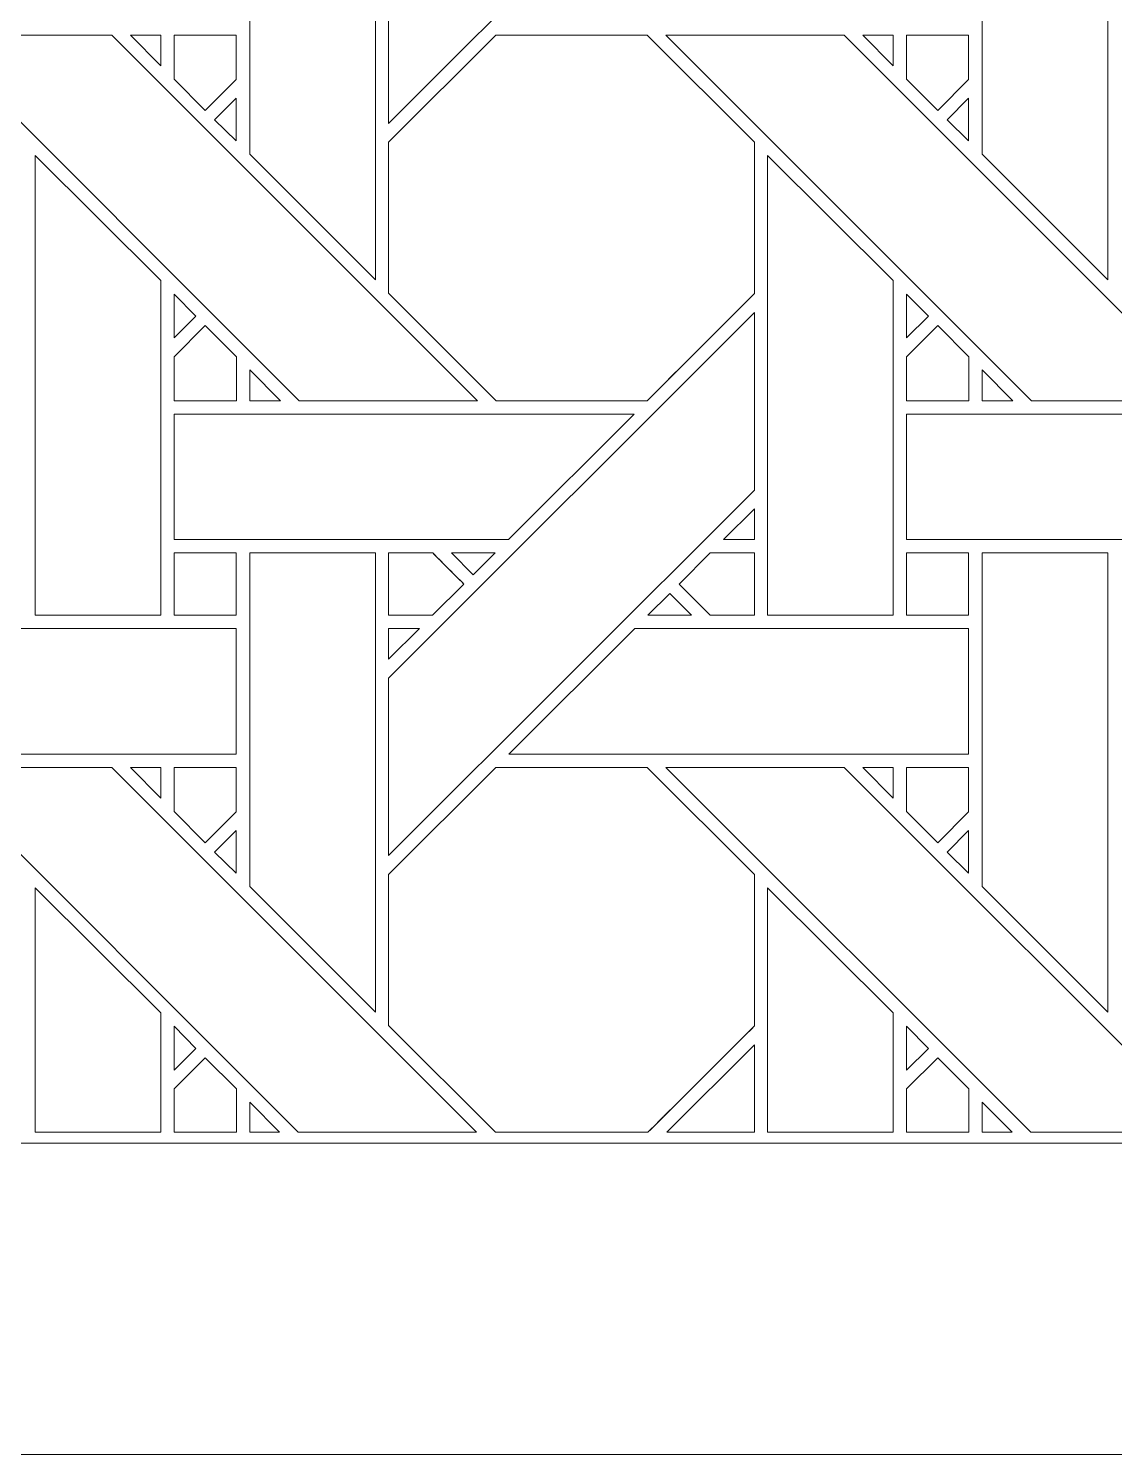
# Model space of a CAD drawing. Header units: inches. Extents: x 5.4 to 19.4, y 5.6 to 12.6.
# Drawn here: x 10.731 to 12.137, y 5.595 to 7.442 of the extents above; entities that cross this region are included whole.
import ezdxf

# ---------------------------------------------------------------- set-up
doc = ezdxf.new("R2010")
doc.units = ezdxf.units.IN
doc.header["$MEASUREMENT"] = 0
doc.layers.add('Design', color=7, linetype='Continuous', lineweight=0)

msp = doc.modelspace()

# ---------------------------------------------------------------- linework, layer by layer
at = {"layer": 'Design'}
for points, knots in [([(5.3829, 12.5948), (5.3829, 12.5948), (5.3829, 5.5948), (5.3829, 5.5948), (5.3829, 5.5948), (19.3829, 5.5948), (19.3829, 5.5948), (19.3829, 5.5948), (19.3829, 12.5948), (19.3829, 12.5948), (19.3829, 12.5948), (5.3829, 12.5948), (5.3829, 12.5948)], [0, 0, 0, 0, 1, 1, 1, 2, 2, 2, 3, 3, 3, 4, 4, 4, 4]), ([(5.8069, 12.1914), (5.8069, 12.1914), (5.8069, 5.9981), (5.8069, 5.9981), (5.8069, 5.9981), (18.9588, 5.9981), (18.9588, 5.9981), (18.9588, 5.9981), (18.9588, 12.1914), (18.9588, 12.1914), (18.9588, 12.1914), (5.8069, 12.1914), (5.8069, 12.1914)], [0, 0, 0, 0, 1, 1, 1, 2, 2, 2, 3, 3, 3, 4, 4, 4, 4]), ([(11.1973, 7.5494), (11.1973, 7.5494), (11.671, 8.023), (11.671, 8.023), (11.671, 8.023), (11.671, 7.7929), (11.671, 7.7929), (11.671, 7.7929), (11.1973, 7.3193), (11.1973, 7.3193), (11.1973, 7.3193), (11.1973, 7.5494), (11.1973, 7.5494)], [0, 0, 0, 0, 1, 1, 1, 2, 2, 2, 3, 3, 3, 4, 4, 4, 4]), ([(11.1802, 7.7115), (11.1802, 7.7115), (11.1802, 7.1164), (11.1802, 7.1164), (11.1802, 7.1164), (11.0173, 7.2793), (11.0173, 7.2793), (11.0173, 7.2793), (11.0173, 7.7115), (11.0173, 7.7115), (11.0173, 7.7115), (11.1802, 7.7115), (11.1802, 7.7115)], [0, 0, 0, 0, 1, 1, 1, 2, 2, 2, 3, 3, 3, 4, 4, 4, 4]), ([(12.1289, 7.7115), (12.1289, 7.7115), (12.1289, 7.1164), (12.1289, 7.1164), (12.1289, 7.1164), (11.966, 7.2793), (11.966, 7.2793), (11.966, 7.2793), (11.966, 7.7115), (11.966, 7.7115), (11.966, 7.7115), (12.1289, 7.7115), (12.1289, 7.7115)], [0, 0, 0, 0, 1, 1, 1, 2, 2, 2, 3, 3, 3, 4, 4, 4, 4]), ([(10.6077, 7.4336), (10.6077, 7.4336), (10.8387, 7.4336), (10.8387, 7.4336), (10.8387, 7.4336), (11.3123, 6.96), (11.3123, 6.96), (11.3123, 6.96), (11.0813, 6.96), (11.0813, 6.96), (11.0813, 6.96), (10.6077, 7.4336), (10.6077, 7.4336)], [0, 0, 0, 0, 1, 1, 1, 2, 2, 2, 3, 3, 3, 4, 4, 4, 4]), ([(10.9022, 7.4336), (10.9022, 7.4336), (10.9022, 7.3938), (10.9022, 7.3938), (10.9022, 7.3938), (10.8628, 7.4336), (10.8628, 7.4336), (10.8628, 7.4336), (10.9022, 7.4336), (10.9022, 7.4336)], [0, 0, 0, 0, 1, 1, 1, 2, 2, 2, 3, 3, 3, 3]), ([(10.9997, 7.4336), (10.9997, 7.4336), (10.9997, 7.376), (10.9997, 7.376), (10.9997, 7.376), (10.9597, 7.3361), (10.9597, 7.3361), (10.9597, 7.3361), (10.9194, 7.3764), (10.9194, 7.3764), (10.9194, 7.3764), (10.9194, 7.4336), (10.9194, 7.4336), (10.9194, 7.4336), (10.9997, 7.4336), (10.9997, 7.4336)], [0, 0, 0, 0, 1, 1, 1, 2, 2, 2, 3, 3, 3, 4, 4, 4, 5, 5, 5, 5]), ([(10.9597, 7.3361), (10.9597, 7.3361), (10.9194, 7.3764), (10.9194, 7.3764), (10.9194, 7.3764), (10.9194, 7.4336), (10.9194, 7.4336), (10.9194, 7.4336), (10.9997, 7.4336), (10.9997, 7.4336), (10.9997, 7.4336), (10.9997, 7.376), (10.9997, 7.376), (10.9997, 7.376), (10.9597, 7.3361), (10.9597, 7.3361)], [0, 0, 0, 0, 1, 1, 1, 2, 2, 2, 3, 3, 3, 4, 4, 4, 5, 5, 5, 5]), ([(11.336, 7.4336), (11.336, 7.4336), (11.5322, 7.4336), (11.5322, 7.4336), (11.5322, 7.4336), (11.671, 7.2949), (11.671, 7.2949), (11.671, 7.2949), (11.671, 7.0987), (11.671, 7.0987), (11.6532, 7.0807), (11.5412, 6.969), (11.5322, 6.96), (11.5322, 6.96), (11.3365, 6.96), (11.3365, 6.96), (11.3365, 6.96), (11.1973, 7.0992), (11.1973, 7.0992), (11.1973, 7.0992), (11.1973, 7.2949), (11.1973, 7.2949), (11.1973, 7.2949), (11.336, 7.4336), (11.336, 7.4336)], [0, 0, 0, 0, 1, 1, 1, 2, 2, 2, 3, 3, 3, 4, 4, 4, 5, 5, 5, 6, 6, 6, 7, 7, 7, 8, 8, 8, 8]), ([(11.1973, 7.0992), (11.1973, 7.0992), (11.1973, 7.2949), (11.1973, 7.2949), (11.1973, 7.2949), (11.336, 7.4336), (11.336, 7.4336), (11.336, 7.4336), (11.5322, 7.4336), (11.5322, 7.4336), (11.5322, 7.4336), (11.671, 7.2949), (11.671, 7.2949), (11.671, 7.2949), (11.671, 7.0987), (11.671, 7.0987), (11.653, 7.0806), (11.5411, 6.9689), (11.5322, 6.96), (11.5322, 6.96), (11.3365, 6.96), (11.3365, 6.96), (11.3365, 6.96), (11.1973, 7.0992), (11.1973, 7.0992)], [0, 0, 0, 0, 1, 1, 1, 2, 2, 2, 3, 3, 3, 4, 4, 4, 5, 5, 5, 6, 6, 6, 7, 7, 7, 8, 8, 8, 8]), ([(11.5565, 7.4336), (11.5565, 7.4336), (11.7874, 7.4336), (11.7874, 7.4336), (11.7874, 7.4336), (12.2611, 6.96), (12.2611, 6.96), (12.2611, 6.96), (12.03, 6.96), (12.03, 6.96), (12.03, 6.96), (11.5565, 7.4336), (11.5565, 7.4336)], [0, 0, 0, 0, 1, 1, 1, 2, 2, 2, 3, 3, 3, 4, 4, 4, 4]), ([(11.851, 7.4336), (11.851, 7.4336), (11.851, 7.3938), (11.851, 7.3938), (11.851, 7.3938), (11.8115, 7.4336), (11.8115, 7.4336), (11.8115, 7.4336), (11.851, 7.4336), (11.851, 7.4336)], [0, 0, 0, 0, 1, 1, 1, 2, 2, 2, 3, 3, 3, 3]), ([(11.9484, 7.4336), (11.9484, 7.4336), (11.9484, 7.376), (11.9484, 7.376), (11.9484, 7.376), (11.9085, 7.3361), (11.9085, 7.3361), (11.9085, 7.3361), (11.8682, 7.3764), (11.8682, 7.3764), (11.8682, 7.3764), (11.8682, 7.4336), (11.8682, 7.4336), (11.8682, 7.4336), (11.9484, 7.4336), (11.9484, 7.4336)], [0, 0, 0, 0, 1, 1, 1, 2, 2, 2, 3, 3, 3, 4, 4, 4, 5, 5, 5, 5]), ([(11.9085, 7.3361), (11.9085, 7.3361), (11.8682, 7.3764), (11.8682, 7.3764), (11.8682, 7.3764), (11.8682, 7.4336), (11.8682, 7.4336), (11.8682, 7.4336), (11.9484, 7.4336), (11.9484, 7.4336), (11.9484, 7.4336), (11.9484, 7.376), (11.9484, 7.376), (11.9484, 7.376), (11.9085, 7.3361), (11.9085, 7.3361)], [0, 0, 0, 0, 1, 1, 1, 2, 2, 2, 3, 3, 3, 4, 4, 4, 5, 5, 5, 5]), ([(10.9997, 7.3518), (10.9997, 7.3518), (10.9997, 7.2966), (10.9997, 7.2966), (10.9997, 7.2966), (10.9719, 7.324), (10.9719, 7.324), (10.9719, 7.324), (10.9997, 7.3518), (10.9997, 7.3518)], [0, 0, 0, 0, 1, 1, 1, 2, 2, 2, 3, 3, 3, 3]), ([(11.9484, 7.3518), (11.9484, 7.3518), (11.9484, 7.2966), (11.9484, 7.2966), (11.9484, 7.2966), (11.9207, 7.324), (11.9207, 7.324), (11.9207, 7.324), (11.9484, 7.3518), (11.9484, 7.3518)], [0, 0, 0, 0, 1, 1, 1, 2, 2, 2, 3, 3, 3, 3]), ([(10.9022, 7.1157), (10.9022, 7.1157), (10.9022, 6.682), (10.9022, 6.682), (10.9022, 6.682), (10.7394, 6.682), (10.7394, 6.682), (10.7394, 6.682), (10.7394, 7.2778), (10.7394, 7.2778), (10.7394, 7.2778), (10.9022, 7.1157), (10.9022, 7.1157)], [0, 0, 0, 0, 1, 1, 1, 2, 2, 2, 3, 3, 3, 4, 4, 4, 4]), ([(11.8509, 7.1157), (11.8509, 7.1157), (11.8509, 6.682), (11.8509, 6.682), (11.8509, 6.682), (11.6881, 6.682), (11.6881, 6.682), (11.6881, 6.682), (11.6881, 7.2778), (11.6881, 7.2778), (11.6881, 7.2778), (11.8509, 7.1157), (11.8509, 7.1157)], [0, 0, 0, 0, 1, 1, 1, 2, 2, 2, 3, 3, 3, 4, 4, 4, 4]), ([(10.9195, 7.0414), (10.9195, 7.0414), (10.9195, 7.0982), (10.9195, 7.0982), (10.9195, 7.0982), (10.9476, 7.0696), (10.9476, 7.0696), (10.9476, 7.0696), (10.9195, 7.0414), (10.9195, 7.0414)], [0, 0, 0, 0, 1, 1, 1, 2, 2, 2, 3, 3, 3, 3]), ([(11.8682, 7.0414), (11.8682, 7.0414), (11.8682, 7.0982), (11.8682, 7.0982), (11.8682, 7.0982), (11.8964, 7.0696), (11.8964, 7.0696), (11.8964, 7.0696), (11.8682, 7.0414), (11.8682, 7.0414)], [0, 0, 0, 0, 1, 1, 1, 2, 2, 2, 3, 3, 3, 3]), ([(10.9194, 6.9597), (10.9194, 6.9597), (10.9194, 7.017), (10.9194, 7.017), (10.9194, 7.017), (10.9598, 7.0574), (10.9598, 7.0574), (10.9598, 7.0574), (11.0001, 7.017), (11.0001, 7.017), (11.0001, 7.017), (11.0001, 6.9597), (11.0001, 6.9597), (11.0001, 6.9597), (10.9194, 6.9597), (10.9194, 6.9597)], [0, 0, 0, 0, 1, 1, 1, 2, 2, 2, 3, 3, 3, 4, 4, 4, 5, 5, 5, 5]), ([(10.9194, 6.9597), (10.9194, 6.9597), (10.9194, 7.017), (10.9194, 7.017), (10.9194, 7.017), (10.9598, 7.0574), (10.9598, 7.0574), (10.9598, 7.0574), (11.0001, 7.017), (11.0001, 7.017), (11.0001, 7.017), (11.0001, 6.9597), (11.0001, 6.9597), (11.0001, 6.9597), (10.9194, 6.9597), (10.9194, 6.9597)], [0, 0, 0, 0, 1, 1, 1, 2, 2, 2, 3, 3, 3, 4, 4, 4, 5, 5, 5, 5]), ([(11.1973, 6.6007), (11.1973, 6.6007), (11.671, 7.0743), (11.671, 7.0743), (11.671, 7.0743), (11.671, 6.8442), (11.671, 6.8442), (11.671, 6.8442), (11.1973, 6.3706), (11.1973, 6.3706), (11.1973, 6.3706), (11.1973, 6.6007), (11.1973, 6.6007)], [0, 0, 0, 0, 1, 1, 1, 2, 2, 2, 3, 3, 3, 4, 4, 4, 4]), ([(11.8682, 6.9597), (11.8682, 6.9597), (11.8682, 7.017), (11.8682, 7.017), (11.8682, 7.017), (11.9085, 7.0574), (11.9085, 7.0574), (11.9085, 7.0574), (11.9488, 7.017), (11.9488, 7.017), (11.9488, 7.017), (11.9488, 6.9597), (11.9488, 6.9597), (11.9488, 6.9597), (11.8682, 6.9597), (11.8682, 6.9597)], [0, 0, 0, 0, 1, 1, 1, 2, 2, 2, 3, 3, 3, 4, 4, 4, 5, 5, 5, 5]), ([(11.8682, 6.9597), (11.8682, 6.9597), (11.8682, 7.017), (11.8682, 7.017), (11.8682, 7.017), (11.9085, 7.0574), (11.9085, 7.0574), (11.9085, 7.0574), (11.9488, 7.017), (11.9488, 7.017), (11.9488, 7.017), (11.9488, 6.9597), (11.9488, 6.9597), (11.9488, 6.9597), (11.8682, 6.9597), (11.8682, 6.9597)], [0, 0, 0, 0, 1, 1, 1, 2, 2, 2, 3, 3, 3, 4, 4, 4, 5, 5, 5, 5]), ([(11.0571, 6.96), (11.0571, 6.96), (11.0174, 6.96), (11.0174, 6.96), (11.0174, 6.96), (11.0174, 6.9998), (11.0174, 6.9998), (11.0174, 6.9998), (11.0571, 6.96), (11.0571, 6.96)], [0, 0, 0, 0, 1, 1, 1, 2, 2, 2, 3, 3, 3, 3]), ([(12.0058, 6.96), (12.0058, 6.96), (11.9661, 6.96), (11.9661, 6.96), (11.9661, 6.96), (11.9661, 6.9998), (11.9661, 6.9998), (11.9661, 6.9998), (12.0058, 6.96), (12.0058, 6.96)], [0, 0, 0, 0, 1, 1, 1, 2, 2, 2, 3, 3, 3, 3]), ([(10.9195, 6.78), (10.9195, 6.78), (10.9195, 6.9427), (10.9195, 6.9427), (10.9195, 6.9427), (11.5152, 6.9427), (11.5152, 6.9427), (11.5152, 6.9427), (11.3524, 6.78), (11.3524, 6.78), (11.3524, 6.78), (10.9195, 6.78), (10.9195, 6.78)], [0, 0, 0, 0, 1, 1, 1, 2, 2, 2, 3, 3, 3, 4, 4, 4, 4]), ([(11.8682, 6.78), (11.8682, 6.78), (11.8682, 6.9427), (11.8682, 6.9427), (11.8682, 6.9427), (12.4639, 6.9427), (12.4639, 6.9427), (12.4639, 6.9427), (12.3012, 6.78), (12.3012, 6.78), (12.3012, 6.78), (11.8682, 6.78), (11.8682, 6.78)], [0, 0, 0, 0, 1, 1, 1, 2, 2, 2, 3, 3, 3, 4, 4, 4, 4]), ([(11.6312, 6.7801), (11.6312, 6.7801), (11.671, 6.8198), (11.671, 6.8198), (11.671, 6.8198), (11.671, 6.7801), (11.671, 6.7801), (11.671, 6.7801), (11.6312, 6.7801), (11.6312, 6.7801)], [0, 0, 0, 0, 1, 1, 1, 2, 2, 2, 3, 3, 3, 3]), ([(10.9997, 6.7627), (10.9997, 6.7627), (10.9997, 6.682), (10.9997, 6.682), (10.9997, 6.682), (10.9194, 6.682), (10.9194, 6.682), (10.9194, 6.682), (10.9194, 6.7627), (10.9194, 6.7627), (10.9194, 6.7627), (10.9997, 6.7627), (10.9997, 6.7627)], [0, 0, 0, 0, 1, 1, 1, 2, 2, 2, 3, 3, 3, 4, 4, 4, 4]), ([(10.9194, 6.7627), (10.9194, 6.7627), (10.9997, 6.7627), (10.9997, 6.7627), (10.9997, 6.7627), (10.9997, 6.682), (10.9997, 6.682), (10.9997, 6.682), (10.9194, 6.682), (10.9194, 6.682), (10.9194, 6.682), (10.9194, 6.7627), (10.9194, 6.7627)], [0, 0, 0, 0, 1, 1, 1, 2, 2, 2, 3, 3, 3, 4, 4, 4, 4]), ([(11.1802, 6.7628), (11.1802, 6.7628), (11.1802, 6.1677), (11.1802, 6.1677), (11.1802, 6.1677), (11.0173, 6.3306), (11.0173, 6.3306), (11.0173, 6.3306), (11.0173, 6.7628), (11.0173, 6.7628), (11.0173, 6.7628), (11.1802, 6.7628), (11.1802, 6.7628)], [0, 0, 0, 0, 1, 1, 1, 2, 2, 2, 3, 3, 3, 4, 4, 4, 4]), ([(11.2544, 6.7627), (11.2595, 6.7576), (11.2903, 6.7268), (11.2947, 6.7224), (11.2947, 6.7224), (11.2543, 6.682), (11.2543, 6.682), (11.2543, 6.682), (11.1973, 6.682), (11.1973, 6.682), (11.1973, 6.682), (11.1973, 6.7627), (11.1973, 6.7627), (11.1973, 6.7627), (11.2544, 6.7627), (11.2544, 6.7627)], [0, 0, 0, 0, 1, 1, 1, 2, 2, 2, 3, 3, 3, 4, 4, 4, 5, 5, 5, 5]), ([(11.1973, 6.7627), (11.1973, 6.7627), (11.2544, 6.7627), (11.2544, 6.7627), (11.2599, 6.7573), (11.2947, 6.7224), (11.2947, 6.7224), (11.2947, 6.7224), (11.2543, 6.682), (11.2543, 6.682), (11.2543, 6.682), (11.1973, 6.682), (11.1973, 6.682), (11.1973, 6.682), (11.1973, 6.7627), (11.1973, 6.7627)], [0, 0, 0, 0, 1, 1, 1, 2, 2, 2, 3, 3, 3, 4, 4, 4, 5, 5, 5, 5]), ([(11.3352, 6.7628), (11.3352, 6.7628), (11.3069, 6.7346), (11.3069, 6.7346), (11.3069, 6.7346), (11.2787, 6.7628), (11.2787, 6.7628), (11.2787, 6.7628), (11.3352, 6.7628), (11.3352, 6.7628)], [0, 0, 0, 0, 1, 1, 1, 2, 2, 2, 3, 3, 3, 3]), ([(11.671, 6.7628), (11.671, 6.7628), (11.671, 6.682), (11.671, 6.682), (11.671, 6.682), (11.6139, 6.682), (11.6139, 6.682), (11.6139, 6.682), (11.5735, 6.7223), (11.5735, 6.7223), (11.5735, 6.7223), (11.6139, 6.7628), (11.6139, 6.7628), (11.6139, 6.7628), (11.671, 6.7628), (11.671, 6.7628)], [0, 0, 0, 0, 1, 1, 1, 2, 2, 2, 3, 3, 3, 4, 4, 4, 5, 5, 5, 5]), ([(11.5735, 6.7223), (11.5735, 6.7223), (11.6139, 6.7628), (11.6139, 6.7628), (11.6139, 6.7628), (11.671, 6.7628), (11.671, 6.7628), (11.671, 6.7628), (11.671, 6.682), (11.671, 6.682), (11.671, 6.682), (11.6139, 6.682), (11.6139, 6.682), (11.6139, 6.682), (11.5735, 6.7223), (11.5735, 6.7223)], [0, 0, 0, 0, 1, 1, 1, 2, 2, 2, 3, 3, 3, 4, 4, 4, 5, 5, 5, 5]), ([(11.9484, 6.7627), (11.9484, 6.7627), (11.9484, 6.682), (11.9484, 6.682), (11.9484, 6.682), (11.8682, 6.682), (11.8682, 6.682), (11.8682, 6.682), (11.8682, 6.7627), (11.8682, 6.7627), (11.8682, 6.7627), (11.9484, 6.7627), (11.9484, 6.7627)], [0, 0, 0, 0, 1, 1, 1, 2, 2, 2, 3, 3, 3, 4, 4, 4, 4]), ([(11.8682, 6.7627), (11.8682, 6.7627), (11.9484, 6.7627), (11.9484, 6.7627), (11.9484, 6.7627), (11.9484, 6.682), (11.9484, 6.682), (11.9484, 6.682), (11.8682, 6.682), (11.8682, 6.682), (11.8682, 6.682), (11.8682, 6.7627), (11.8682, 6.7627)], [0, 0, 0, 0, 1, 1, 1, 2, 2, 2, 3, 3, 3, 4, 4, 4, 4]), ([(12.1289, 6.7628), (12.1289, 6.7628), (12.1289, 6.1677), (12.1289, 6.1677), (12.1289, 6.1677), (11.966, 6.3306), (11.966, 6.3306), (11.966, 6.3306), (11.966, 6.7628), (11.966, 6.7628), (11.966, 6.7628), (12.1289, 6.7628), (12.1289, 6.7628)], [0, 0, 0, 0, 1, 1, 1, 2, 2, 2, 3, 3, 3, 4, 4, 4, 4]), ([(11.5896, 6.682), (11.5896, 6.682), (11.5331, 6.682), (11.5331, 6.682), (11.5331, 6.682), (11.5614, 6.7102), (11.5614, 6.7102), (11.5614, 6.7102), (11.5896, 6.682), (11.5896, 6.682)], [0, 0, 0, 0, 1, 1, 1, 2, 2, 2, 3, 3, 3, 3]), ([(10.4044, 6.502), (10.4044, 6.502), (10.5673, 6.6648), (10.5673, 6.6648), (10.5673, 6.6648), (10.9997, 6.6648), (10.9997, 6.6648), (10.9997, 6.6648), (10.9997, 6.502), (10.9997, 6.502), (10.9997, 6.502), (10.4044, 6.502), (10.4044, 6.502)], [0, 0, 0, 0, 1, 1, 1, 2, 2, 2, 3, 3, 3, 4, 4, 4, 4]), ([(11.2371, 6.6649), (11.2371, 6.6649), (11.1973, 6.625), (11.1973, 6.625), (11.1973, 6.625), (11.1973, 6.6649), (11.1973, 6.6649), (11.1973, 6.6649), (11.2371, 6.6649), (11.2371, 6.6649)], [0, 0, 0, 0, 1, 1, 1, 2, 2, 2, 3, 3, 3, 3]), ([(11.3531, 6.502), (11.3531, 6.502), (11.516, 6.6648), (11.516, 6.6648), (11.516, 6.6648), (11.9484, 6.6648), (11.9484, 6.6648), (11.9484, 6.6648), (11.9484, 6.502), (11.9484, 6.502), (11.9484, 6.502), (11.3531, 6.502), (11.3531, 6.502)], [0, 0, 0, 0, 1, 1, 1, 2, 2, 2, 3, 3, 3, 4, 4, 4, 4]), ([(10.6077, 6.4849), (10.6077, 6.4849), (10.8387, 6.4849), (10.8387, 6.4849), (10.8387, 6.4849), (11.3113, 6.0122), (11.3113, 6.0122), (11.3113, 6.0122), (11.0803, 6.0122), (11.0803, 6.0122), (11.0803, 6.0122), (10.6077, 6.4849), (10.6077, 6.4849)], [0, 0, 0, 0, 1, 1, 1, 2, 2, 2, 3, 3, 3, 4, 4, 4, 4]), ([(10.9022, 6.4849), (10.9022, 6.4849), (10.9022, 6.4451), (10.9022, 6.4451), (10.9022, 6.4451), (10.8628, 6.4849), (10.8628, 6.4849), (10.8628, 6.4849), (10.9022, 6.4849), (10.9022, 6.4849)], [0, 0, 0, 0, 1, 1, 1, 2, 2, 2, 3, 3, 3, 3]), ([(10.9997, 6.4849), (10.9997, 6.4849), (10.9997, 6.4273), (10.9997, 6.4273), (10.9997, 6.4273), (10.9597, 6.3873), (10.9597, 6.3873), (10.9597, 6.3873), (10.9194, 6.4277), (10.9194, 6.4277), (10.9194, 6.4277), (10.9194, 6.4849), (10.9194, 6.4849), (10.9194, 6.4849), (10.9997, 6.4849), (10.9997, 6.4849)], [0, 0, 0, 0, 1, 1, 1, 2, 2, 2, 3, 3, 3, 4, 4, 4, 5, 5, 5, 5]), ([(10.9597, 6.3873), (10.9597, 6.3873), (10.9194, 6.4277), (10.9194, 6.4277), (10.9194, 6.4277), (10.9194, 6.4849), (10.9194, 6.4849), (10.9194, 6.4849), (10.9997, 6.4849), (10.9997, 6.4849), (10.9997, 6.4849), (10.9997, 6.4273), (10.9997, 6.4273), (10.9997, 6.4273), (10.9597, 6.3873), (10.9597, 6.3873)], [0, 0, 0, 0, 1, 1, 1, 2, 2, 2, 3, 3, 3, 4, 4, 4, 5, 5, 5, 5]), ([(11.3356, 6.0122), (11.3356, 6.0122), (11.1973, 6.1505), (11.1973, 6.1505), (11.1973, 6.1505), (11.1973, 6.3462), (11.1973, 6.3462), (11.1973, 6.3462), (11.336, 6.4849), (11.336, 6.4849), (11.336, 6.4849), (11.5322, 6.4849), (11.5322, 6.4849), (11.5322, 6.4849), (11.671, 6.3462), (11.671, 6.3462), (11.671, 6.3462), (11.671, 6.1499), (11.671, 6.1499), (11.6535, 6.1324), (11.5462, 6.0253), (11.5332, 6.0122), (11.5332, 6.0122), (11.3356, 6.0122), (11.3356, 6.0122)], [0, 0, 0, 0, 1, 1, 1, 2, 2, 2, 3, 3, 3, 4, 4, 4, 5, 5, 5, 6, 6, 6, 7, 7, 7, 8, 8, 8, 8]), ([(11.5332, 6.0122), (11.5332, 6.0122), (11.3356, 6.0122), (11.3356, 6.0122), (11.3356, 6.0122), (11.1973, 6.1505), (11.1973, 6.1505), (11.1973, 6.1505), (11.1973, 6.3462), (11.1973, 6.3462), (11.1973, 6.3462), (11.336, 6.4849), (11.336, 6.4849), (11.336, 6.4849), (11.5322, 6.4849), (11.5322, 6.4849), (11.5322, 6.4849), (11.671, 6.3462), (11.671, 6.3462), (11.671, 6.3462), (11.671, 6.1499), (11.671, 6.1499), (11.6532, 6.132), (11.546, 6.025), (11.5332, 6.0122)], [0, 0, 0, 0, 1, 1, 1, 2, 2, 2, 3, 3, 3, 4, 4, 4, 5, 5, 5, 6, 6, 6, 7, 7, 7, 8, 8, 8, 8]), ([(11.5565, 6.4849), (11.5565, 6.4849), (11.7874, 6.4849), (11.7874, 6.4849), (11.7874, 6.4849), (12.2601, 6.0122), (12.2601, 6.0122), (12.2601, 6.0122), (12.029, 6.0122), (12.029, 6.0122), (12.029, 6.0122), (11.5565, 6.4849), (11.5565, 6.4849)], [0, 0, 0, 0, 1, 1, 1, 2, 2, 2, 3, 3, 3, 4, 4, 4, 4]), ([(11.851, 6.4849), (11.851, 6.4849), (11.851, 6.4451), (11.851, 6.4451), (11.851, 6.4451), (11.8115, 6.4849), (11.8115, 6.4849), (11.8115, 6.4849), (11.851, 6.4849), (11.851, 6.4849)], [0, 0, 0, 0, 1, 1, 1, 2, 2, 2, 3, 3, 3, 3]), ([(11.9484, 6.4849), (11.9484, 6.4849), (11.9484, 6.4273), (11.9484, 6.4273), (11.9484, 6.4273), (11.9085, 6.3873), (11.9085, 6.3873), (11.9085, 6.3873), (11.8682, 6.4277), (11.8682, 6.4277), (11.8682, 6.4277), (11.8682, 6.4849), (11.8682, 6.4849), (11.8682, 6.4849), (11.9484, 6.4849), (11.9484, 6.4849)], [0, 0, 0, 0, 1, 1, 1, 2, 2, 2, 3, 3, 3, 4, 4, 4, 5, 5, 5, 5]), ([(11.9085, 6.3873), (11.9085, 6.3873), (11.8682, 6.4277), (11.8682, 6.4277), (11.8682, 6.4277), (11.8682, 6.4849), (11.8682, 6.4849), (11.8682, 6.4849), (11.9484, 6.4849), (11.9484, 6.4849), (11.9484, 6.4849), (11.9484, 6.4273), (11.9484, 6.4273), (11.9484, 6.4273), (11.9085, 6.3873), (11.9085, 6.3873)], [0, 0, 0, 0, 1, 1, 1, 2, 2, 2, 3, 3, 3, 4, 4, 4, 5, 5, 5, 5]), ([(10.9997, 6.4031), (10.9997, 6.4031), (10.9997, 6.3479), (10.9997, 6.3479), (10.9997, 6.3479), (10.9719, 6.3753), (10.9719, 6.3753), (10.9719, 6.3753), (10.9997, 6.4031), (10.9997, 6.4031)], [0, 0, 0, 0, 1, 1, 1, 2, 2, 2, 3, 3, 3, 3]), ([(11.9484, 6.4031), (11.9484, 6.4031), (11.9484, 6.3479), (11.9484, 6.3479), (11.9484, 6.3479), (11.9207, 6.3753), (11.9207, 6.3753), (11.9207, 6.3753), (11.9484, 6.4031), (11.9484, 6.4031)], [0, 0, 0, 0, 1, 1, 1, 2, 2, 2, 3, 3, 3, 3]), ([(10.7394, 6.0122), (10.7394, 6.0122), (10.7394, 6.3291), (10.7394, 6.3291), (10.7394, 6.3291), (10.9022, 6.1669), (10.9022, 6.1669), (10.9022, 6.1669), (10.9022, 6.0122), (10.9022, 6.0122), (10.9022, 6.0122), (10.7394, 6.0122), (10.7394, 6.0122)], [0, 0, 0, 0, 1, 1, 1, 2, 2, 2, 3, 3, 3, 4, 4, 4, 4]), ([(11.6881, 6.0122), (11.6881, 6.0122), (11.6881, 6.3291), (11.6881, 6.3291), (11.6881, 6.3291), (11.8509, 6.1669), (11.8509, 6.1669), (11.8509, 6.1669), (11.8509, 6.0122), (11.8509, 6.0122), (11.8509, 6.0122), (11.6881, 6.0122), (11.6881, 6.0122)], [0, 0, 0, 0, 1, 1, 1, 2, 2, 2, 3, 3, 3, 4, 4, 4, 4]), ([(10.9476, 6.1209), (10.9476, 6.1209), (10.9195, 6.0927), (10.9195, 6.0927), (10.9195, 6.0927), (10.9195, 6.1495), (10.9195, 6.1495), (10.9195, 6.1495), (10.9476, 6.1209), (10.9476, 6.1209)], [0, 0, 0, 0, 1, 1, 1, 2, 2, 2, 3, 3, 3, 3]), ([(11.8964, 6.1209), (11.8964, 6.1209), (11.8682, 6.0927), (11.8682, 6.0927), (11.8682, 6.0927), (11.8682, 6.1495), (11.8682, 6.1495), (11.8682, 6.1495), (11.8964, 6.1209), (11.8964, 6.1209)], [0, 0, 0, 0, 1, 1, 1, 2, 2, 2, 3, 3, 3, 3]), ([(11.671, 6.1255), (11.671, 6.1255), (11.671, 6.0122), (11.671, 6.0122), (11.671, 6.0122), (11.5577, 6.0122), (11.5577, 6.0122), (11.5577, 6.0122), (11.671, 6.1255), (11.671, 6.1255)], [0, 0, 0, 0, 1, 1, 1, 2, 2, 2, 3, 3, 3, 3]), ([(10.9194, 6.0122), (10.9194, 6.0122), (10.9194, 6.0683), (10.9194, 6.0683), (10.9194, 6.0683), (10.9598, 6.1086), (10.9598, 6.1086), (10.9598, 6.1086), (11.0001, 6.0683), (11.0001, 6.0683), (11.0001, 6.0683), (11.0001, 6.0122), (11.0001, 6.0122), (11.0001, 6.0122), (10.9194, 6.0122), (10.9194, 6.0122)], [0, 0, 0, 0, 1, 1, 1, 2, 2, 2, 3, 3, 3, 4, 4, 4, 5, 5, 5, 5]), ([(10.9194, 6.0683), (10.9194, 6.0683), (10.9598, 6.1086), (10.9598, 6.1086), (10.9598, 6.1086), (11.0001, 6.0683), (11.0001, 6.0683), (11.0001, 6.0683), (11.0001, 6.0122), (11.0001, 6.0122), (11.0001, 6.0122), (10.9194, 6.0122), (10.9194, 6.0122), (10.9194, 6.0122), (10.9194, 6.0683), (10.9194, 6.0683)], [0, 0, 0, 0, 1, 1, 1, 2, 2, 2, 3, 3, 3, 4, 4, 4, 5, 5, 5, 5]), ([(11.8682, 6.0122), (11.8682, 6.0122), (11.8682, 6.0683), (11.8682, 6.0683), (11.8682, 6.0683), (11.9085, 6.1086), (11.9085, 6.1086), (11.9085, 6.1086), (11.9488, 6.0683), (11.9488, 6.0683), (11.9488, 6.0683), (11.9488, 6.0122), (11.9488, 6.0122), (11.9488, 6.0122), (11.8682, 6.0122), (11.8682, 6.0122)], [0, 0, 0, 0, 1, 1, 1, 2, 2, 2, 3, 3, 3, 4, 4, 4, 5, 5, 5, 5]), ([(11.8682, 6.0683), (11.8682, 6.0683), (11.9085, 6.1086), (11.9085, 6.1086), (11.9085, 6.1086), (11.9488, 6.0683), (11.9488, 6.0683), (11.9488, 6.0683), (11.9488, 6.0122), (11.9488, 6.0122), (11.9488, 6.0122), (11.8682, 6.0122), (11.8682, 6.0122), (11.8682, 6.0122), (11.8682, 6.0683), (11.8682, 6.0683)], [0, 0, 0, 0, 1, 1, 1, 2, 2, 2, 3, 3, 3, 4, 4, 4, 5, 5, 5, 5]), ([(11.0174, 6.0122), (11.0174, 6.0122), (11.0174, 6.051), (11.0174, 6.051), (11.0174, 6.051), (11.0561, 6.0122), (11.0561, 6.0122), (11.0561, 6.0122), (11.0174, 6.0122), (11.0174, 6.0122)], [0, 0, 0, 0, 1, 1, 1, 2, 2, 2, 3, 3, 3, 3]), ([(11.9661, 6.0122), (11.9661, 6.0122), (11.9661, 6.051), (11.9661, 6.051), (11.9661, 6.051), (12.0048, 6.0122), (12.0048, 6.0122), (12.0048, 6.0122), (11.9661, 6.0122), (11.9661, 6.0122)], [0, 0, 0, 0, 1, 1, 1, 2, 2, 2, 3, 3, 3, 3])]:
    msp.add_open_spline(points, degree=3, knots=knots, dxfattribs=at)

doc.saveas('drawing.dxf')
